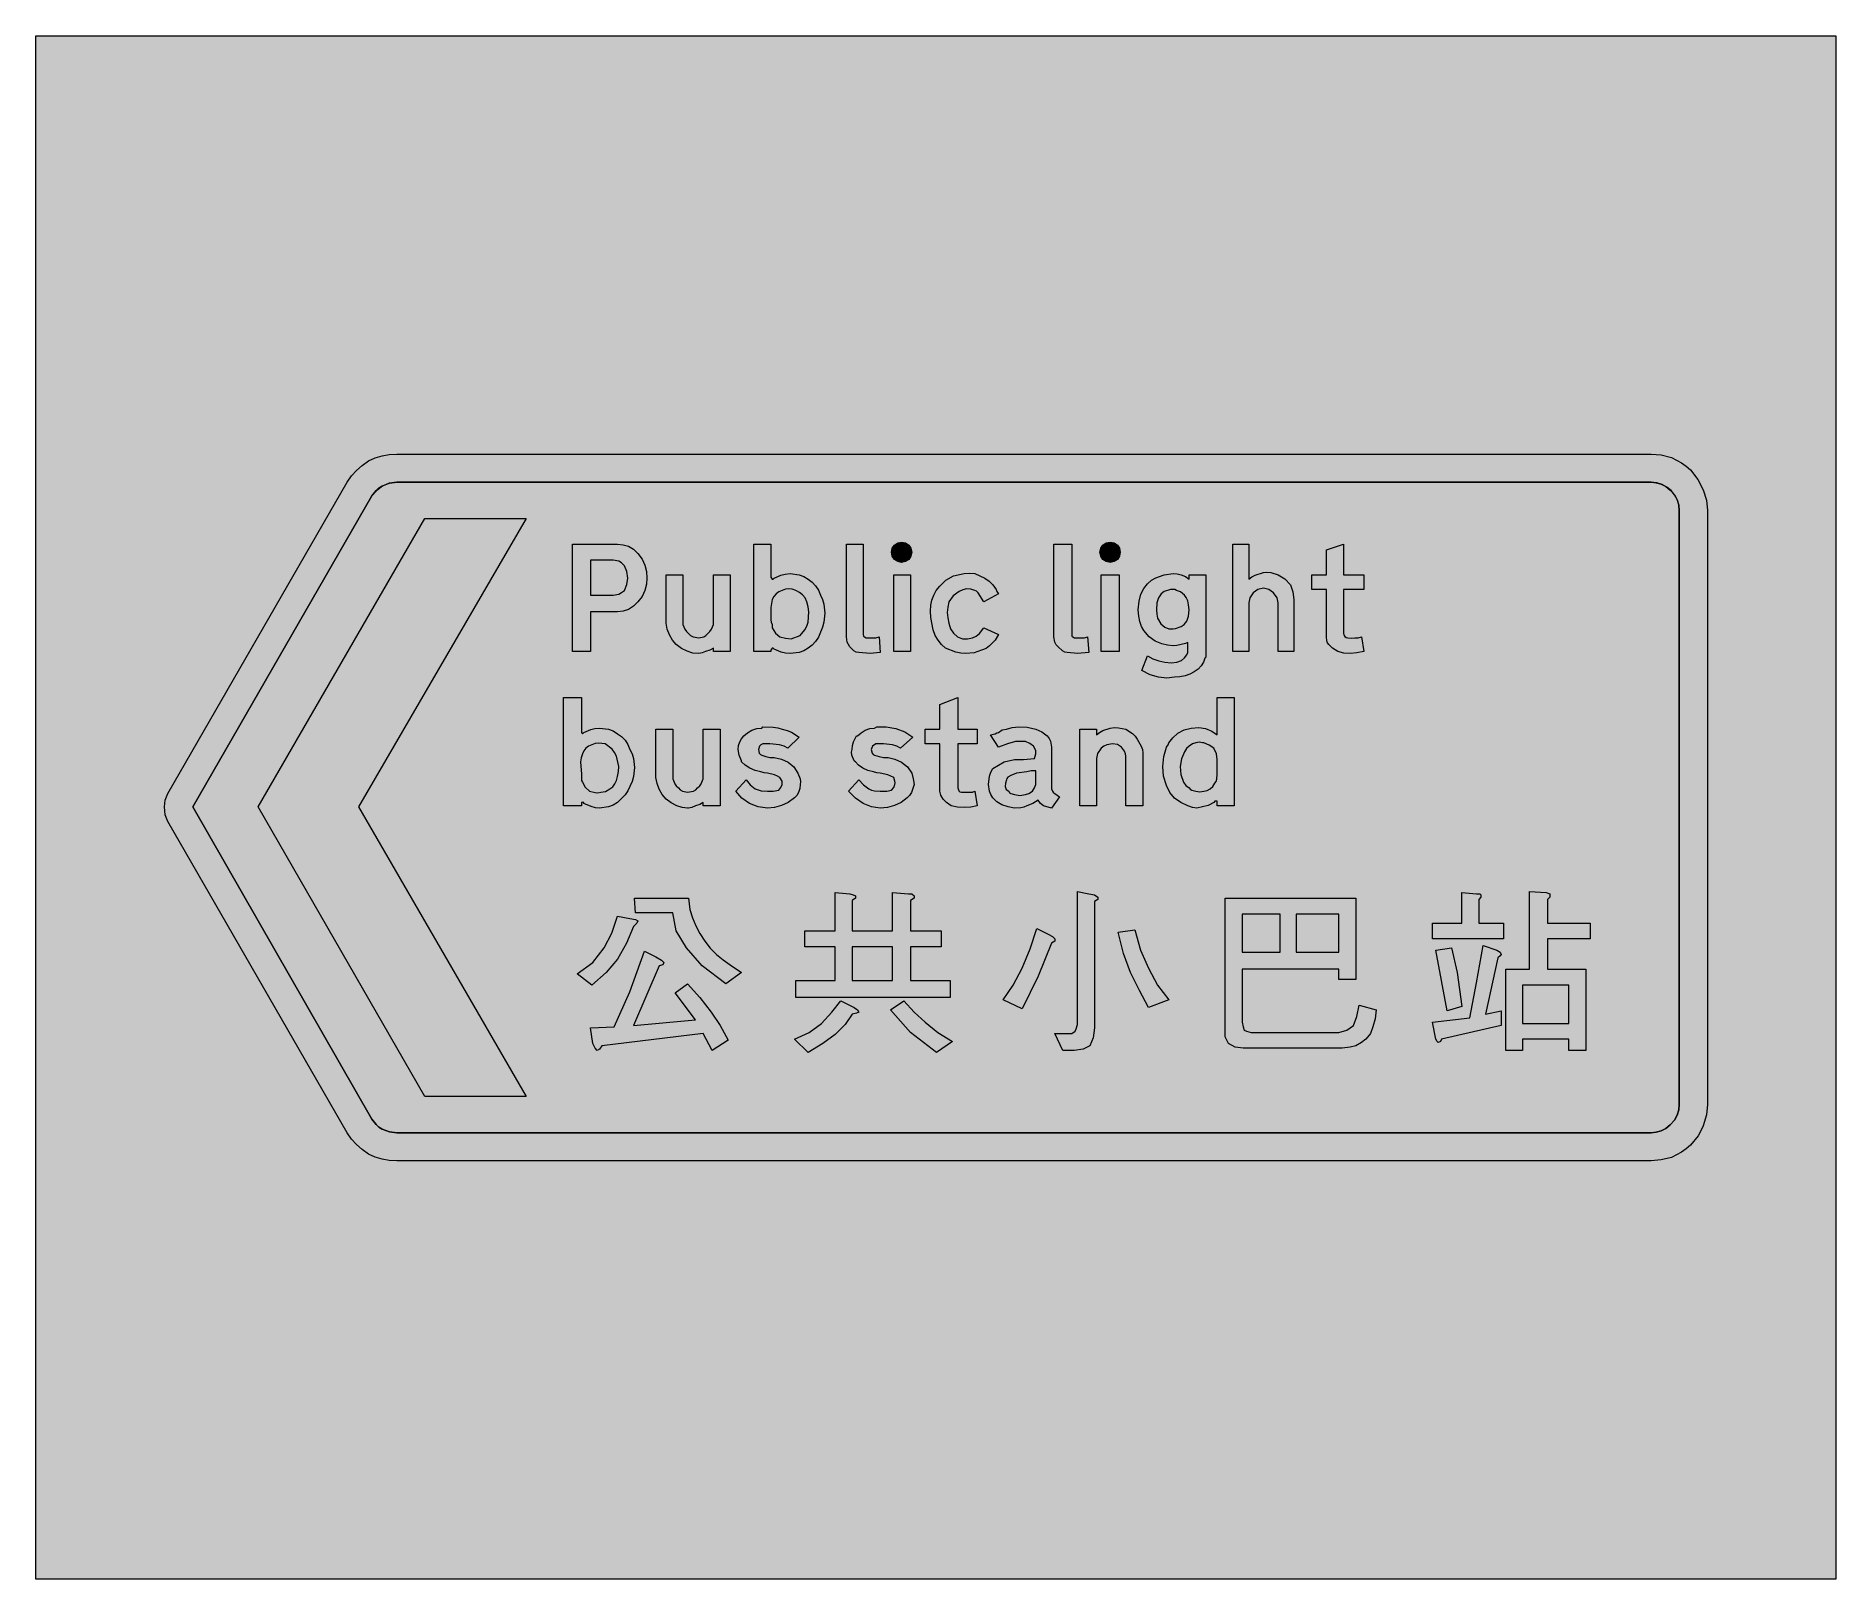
# Model space of a CAD drawing. Header units: metres. Extents: x 141 to 429, y 13 to 259.
import ezdxf

# ---------------------------------------------------------------- set-up
doc = ezdxf.new("R2010")
doc.units = ezdxf.units.M
for name, color, linetype, true_color in [('FILL_BLUE_0000FF', 7, 'Continuous', 0x0000ff), ('FILL_WHITE_FFFFFF', 7, 'Continuous', 0xffffff), ('FILL_YELLOW_FFFF00', 7, 'Continuous', 0xffff00)]:
    doc.layers.add(name, color=color, linetype=linetype, true_color=true_color)

msp = doc.modelspace()

# ---------------------------------------------------------------- hatches: boundary and pattern name
at = {"layer": 'FILL_BLUE_0000FF', "true_color": 0x0000ff}
h = msp.add_hatch(color=7, dxfattribs=at)
h.dxf.hatch_style = 1
h.paths.add_polyline_path([(399.87, 187.85), (400.66, 187.63), (401.41, 187.24), (402.12, 186.66), (402.8, 185.93), (403.24, 185.11), (403.49, 184.26), (403.56, 183.42), (403.56, 88.56), (403.49, 87.72), (403.24, 86.87), (402.8, 86.05), (402.12, 85.32), (401.41, 84.74), (400.66, 84.35), (399.87, 84.13), (399.06, 84.06), (198.72, 84.06), (197.55, 84.2), (196.38, 84.6), (195.87, 84.93), (195.43, 85.34), (194.76, 86.22), (166.14, 136.08), (194.76, 185.76), (195.43, 186.64), (195.87, 187.05), (196.38, 187.38), (197.55, 187.79), (198.72, 187.92), (399.06, 187.92), (399.87, 187.85)])
at = {"layer": 'FILL_WHITE_FFFFFF', "true_color": 0xffffff}
h = msp.add_hatch(color=7, dxfattribs=at)
h.dxf.hatch_style = 1
h.paths.add_polyline_path([(402.3, 191.88), (403.9, 191.03), (404.65, 190.51), (405.36, 189.9), (406.54, 188.36), (407.39, 186.73), (407.89, 185.07), (408.06, 183.42), (408.06, 88.56), (407.9, 86.92), (407.34, 85.14), (407.01, 84.33), (406.55, 83.54), (405.36, 82.08), (404.65, 81.47), (403.9, 80.96), (402.3, 80.1), (400.68, 79.7), (399.06, 79.56), (198.72, 79.56), (197.54, 79.63), (196.4, 79.83), (195.3, 80.17), (194.22, 80.64), (193.2, 81.35), (192.31, 82.15), (191.51, 83.04), (190.8, 84.06), (162.18, 133.74), (161.77, 134.84), (161.64, 136.08), (161.77, 137.16), (162.18, 138.24), (190.8, 187.92), (191.51, 188.94), (192.31, 189.83), (193.2, 190.63), (194.22, 191.34), (195.3, 191.81), (196.4, 192.15), (197.54, 192.35), (198.72, 192.42), (399.06, 192.42), (400.68, 192.29), (402.3, 191.88)])
h.paths.add_polyline_path([(197.54, 187.76), (196.47, 187.31), (195.53, 186.63), (194.76, 185.76), (166.14, 136.08), (194.76, 86.22), (195.43, 85.34), (195.87, 84.93), (196.38, 84.6), (197.55, 84.2), (198.72, 84.06), (399.06, 84.06), (399.87, 84.13), (400.66, 84.35), (401.41, 84.74), (402.12, 85.32), (402.8, 86.05), (403.24, 86.87), (403.49, 87.72), (403.56, 88.56), (403.56, 183.42), (403.47, 184.34), (403.21, 185.19), (402.8, 185.95), (402.25, 186.62), (401.59, 187.16), (400.83, 187.57), (399.98, 187.83), (399.06, 187.92), (198.72, 187.92), (197.54, 187.76)], flags=16)
h = msp.add_hatch(color=7, dxfattribs=at)
h.dxf.hatch_style = 1
h.paths.add_polyline_path([(203.22, 89.82), (176.58, 136.08), (203.22, 182.16), (219.42, 182.16), (192.6, 136.08), (219.42, 89.82), (203.22, 89.82)])
h = msp.add_hatch(color=7, dxfattribs=at)
h.dxf.hatch_style = 1
h.paths.add_polyline_path([(280.85, 176.13), (280.51, 175.61), (279.99, 175.27), (279.36, 175.14), (278.73, 175.27), (278.21, 175.61), (277.87, 176.13), (277.74, 176.76), (277.87, 177.39), (278.21, 177.91), (278.73, 178.25), (279.36, 178.38), (279.99, 178.25), (280.51, 177.91), (280.85, 177.39), (280.98, 176.76), (280.85, 176.13)])
h = msp.add_hatch(color=7, dxfattribs=at)
h.dxf.hatch_style = 1
h.paths.add_polyline_path([(314.15, 176.13), (313.81, 175.61), (313.29, 175.27), (312.66, 175.14), (312.03, 175.27), (311.51, 175.61), (311.17, 176.13), (311.04, 176.76), (311.17, 177.39), (311.51, 177.91), (312.03, 178.25), (312.66, 178.38), (313.29, 178.25), (313.81, 177.91), (314.15, 177.39), (314.28, 176.76), (314.15, 176.13)])
h = msp.add_hatch(color=7, dxfattribs=at)
h.dxf.hatch_style = 1
h.paths.add_polyline_path([(235.75, 177.71), (236.53, 177.26), (237.24, 176.58), (237.92, 175.63), (238.36, 174.67), (238.61, 173.67), (238.68, 172.62), (238.61, 171.65), (238.36, 170.66), (237.92, 169.71), (237.24, 168.84), (236.53, 168.13), (235.75, 167.62), (234.91, 167.32), (234, 167.22), (229.68, 167.22), (229.68, 160.92), (226.8, 160.92), (226.8, 178.02), (234, 178.02), (234.91, 177.95), (235.75, 177.71)])
h.paths.add_polyline_path([(233.28, 169.92), (234.18, 170.08), (234.65, 170.3), (235.08, 170.64), (235.48, 171.63), (235.62, 172.62), (235.48, 173.68), (235.08, 174.6), (234.65, 175.04), (234.18, 175.32), (233.28, 175.5), (229.68, 175.5), (229.68, 169.92), (233.28, 169.92)], flags=16)
h = msp.add_hatch(color=7, dxfattribs=at)
h.dxf.hatch_style = 1
h.paths.add_polyline_path([(261.54, 173.34), (262.98, 173.16), (263.72, 172.88), (264.42, 172.44), (265.06, 171.97), (265.61, 171.38), (266.07, 170.69), (266.4, 169.92), (266.74, 169.22), (266.96, 168.48), (267.12, 167.04), (266.96, 165.58), (266.74, 164.79), (266.4, 163.98), (266.07, 163.21), (265.61, 162.52), (265.06, 161.93), (264.42, 161.46), (263.72, 161.02), (262.98, 160.74), (261.54, 160.56), (260.79, 160.62), (260.14, 160.79), (259.02, 161.28), (258.84, 161.44), (258.66, 161.46), (258.48, 161.1), (258.48, 160.92), (255.78, 160.92), (255.78, 178.02), (258.48, 178.02), (258.48, 172.8), (258.66, 172.44), (258.84, 172.44), (258.95, 172.55), (259.02, 172.62), (260.08, 173.12), (260.77, 173.28), (261.54, 173.34)])
h.paths.add_polyline_path([(263.92, 164.39), (264.22, 164.96), (264.42, 165.6), (264.53, 167.22), (264.45, 168.03), (264.24, 168.84), (263.93, 169.45), (263.54, 169.94), (263.05, 170.33), (262.44, 170.64), (261.9, 170.84), (261.36, 170.91), (260.82, 170.84), (260.28, 170.64), (259.77, 170.44), (259.33, 170.12), (258.96, 169.7), (258.66, 169.2), (258.48, 167.94), (258.48, 165.96), (258.5, 165.6), (258.66, 165.24), (258.66, 164.7), (259.22, 163.85), (259.92, 163.26), (260.82, 163.01), (261.72, 162.9), (263.16, 163.44), (263.92, 164.39)], flags=16)
h = msp.add_hatch(color=7, dxfattribs=at)
h.dxf.hatch_style = 1
h.paths.add_polyline_path([(270.54, 178.02), (273.24, 178.02), (273.24, 163.62), (273.26, 163.37), (273.42, 163.26), (273.69, 163.1), (273.96, 163.08), (274.86, 163.08), (275.24, 163.1), (275.76, 163.26), (275.94, 160.74), (274.32, 160.56), (272.52, 160.74), (272.12, 160.8), (271.73, 160.99), (271.08, 161.64), (270.67, 162.38), (270.54, 163.26), (270.54, 178.02)])
h = msp.add_hatch(color=7, dxfattribs=at)
h.dxf.hatch_style = 1
h.paths.add_polyline_path([(303.66, 178.02), (306.54, 178.02), (306.54, 163.62), (306.56, 163.37), (306.72, 163.26), (306.99, 163.1), (307.26, 163.08), (308.16, 163.08), (308.54, 163.1), (309.06, 163.26), (309.24, 160.74), (307.44, 160.56), (305.82, 160.74), (305.42, 160.8), (305.03, 160.99), (304.38, 161.64), (304.04, 161.97), (303.82, 162.38), (303.66, 163.26), (303.66, 178.02)])
h = msp.add_hatch(color=7, dxfattribs=at)
h.dxf.hatch_style = 1
h.paths.add_polyline_path([(339.32, 169.47), (338.76, 170.28), (338.02, 170.78), (337.14, 171), (336.26, 170.78), (335.52, 170.28), (334.96, 169.47), (334.8, 168.66), (334.8, 160.92), (332.28, 160.92), (332.28, 178.02), (334.8, 178.02), (334.8, 172.44), (335.27, 172.81), (335.83, 173.12), (337.14, 173.52), (337.71, 173.59), (338.31, 173.54), (339.48, 173.16), (340.54, 172.49), (341.46, 171.54), (341.86, 170.44), (342, 169.2), (342, 160.92), (339.48, 160.92), (339.48, 168.66), (339.32, 169.47)])
h = msp.add_hatch(color=7, dxfattribs=at)
h.dxf.hatch_style = 1
h.paths.add_polyline_path([(349.98, 163.54), (350.14, 163.31), (350.38, 163.14), (350.64, 163.08), (351.18, 163.01), (351.72, 163.08), (352.26, 163.1), (352.8, 163.26), (353.16, 160.92), (352.08, 160.69), (351.02, 160.58), (350, 160.64), (349.02, 160.92), (348.16, 161.46), (347.58, 162), (347.37, 162.3), (347.26, 162.63), (347.22, 163.26), (347.22, 170.82), (344.88, 170.82), (344.88, 173.16), (347.22, 173.16), (347.22, 177.12), (349.92, 178.02), (349.92, 173.16), (353.16, 173.16), (353.16, 170.82), (349.92, 170.82), (349.92, 163.8), (349.98, 163.54)])
h = msp.add_hatch(color=7, dxfattribs=at)
h.dxf.hatch_style = 1
h.paths.add_polyline_path([(246.02, 160.66), (245.09, 160.94), (244.2, 161.4), (243.36, 162), (242.75, 162.74), (242.28, 163.57), (241.94, 164.48), (241.74, 165.42), (241.74, 173.16), (244.44, 173.16), (244.44, 165.24), (244.75, 164.45), (245, 164.1), (245.34, 163.8), (245.67, 163.46), (246.08, 163.24), (246.96, 163.08), (247.75, 163.24), (248.1, 163.46), (248.4, 163.8), (248.74, 164.1), (248.98, 164.45), (249.3, 165.24), (249.3, 173.16), (252, 173.16), (252, 160.92), (249.3, 160.92), (249.3, 161.46), (248.74, 161.12), (248.04, 160.92), (247.5, 160.67), (246.96, 160.56), (246.02, 160.66)])
h = msp.add_hatch(color=7, dxfattribs=at)
h.dxf.hatch_style = 1
h.paths.add_polyline_path([(280.8, 173.16), (280.8, 160.92), (278.1, 160.92), (278.1, 173.16), (280.8, 173.16)])
h = msp.add_hatch(color=7, dxfattribs=at)
h.dxf.hatch_style = 1
h.paths.add_polyline_path([(289.89, 162.92), (290.7, 163.08), (291.24, 163.37), (291.78, 163.8), (292.5, 164.7), (294.84, 163.62), (294.3, 162.72), (293.4, 161.82), (292.84, 161.39), (292.14, 161.1), (290.95, 160.7), (289.62, 160.56), (288.81, 160.62), (288, 160.81), (286.38, 161.46), (285.74, 162.04), (285.19, 162.7), (284.73, 163.46), (284.4, 164.34), (284.02, 166.32), (283.97, 167.33), (284.04, 168.3), (284.21, 169.11), (284.49, 169.9), (284.9, 170.65), (285.48, 171.36), (286.42, 172.31), (287.64, 172.98), (289.35, 173.36), (290.22, 173.41), (291.06, 173.34), (292.63, 172.64), (293.34, 172.15), (293.94, 171.54), (294.48, 170.82), (294.59, 170.46), (294.84, 170.1), (292.5, 168.84), (291.6, 170.28), (291.33, 170.53), (291.06, 170.64), (290.39, 170.84), (289.73, 170.89), (289.11, 170.77), (288.54, 170.46), (287.59, 169.79), (286.92, 168.84), (286.72, 168), (286.65, 167.13), (286.72, 166.26), (286.92, 165.42), (287.18, 164.55), (287.66, 163.82), (288.31, 163.27), (289.08, 162.9), (289.89, 162.92)])
h = msp.add_hatch(color=7, dxfattribs=at)
h.dxf.hatch_style = 1
h.paths.add_polyline_path([(314.1, 173.16), (314.1, 160.92), (311.22, 160.92), (311.22, 173.16), (314.1, 173.16)])
h = msp.add_hatch(color=7, dxfattribs=at)
h.dxf.hatch_style = 1
h.paths.add_polyline_path([(327.96, 173.16), (327.96, 160.02), (327.78, 159.84), (327.56, 159.19), (327.2, 158.6), (326.7, 158.08), (326.09, 157.64), (325.39, 157.27), (324.62, 157.01), (323.79, 156.84), (322.92, 156.78), (321.73, 156.65), (320.4, 156.78), (319.05, 157.19), (317.7, 157.86), (318.6, 160.2), (319.47, 159.73), (320.42, 159.39), (321.41, 159.19), (322.38, 159.12), (323.33, 159.22), (324.04, 159.48), (324.56, 159.88), (324.9, 160.38), (325.08, 160.74), (325.08, 161.1), (325.08, 162.36), (324.72, 162.18), (323.32, 161.87), (322.74, 161.82), (321.84, 161.91), (320.92, 162.12), (319.86, 162.54), (318.91, 163.23), (318.04, 164.25), (317.68, 164.91), (317.4, 165.68), (317.22, 166.57), (317.16, 167.58), (317.27, 168.94), (317.58, 170.07), (318.04, 170.99), (318.62, 171.72), (319.28, 172.28), (319.97, 172.69), (321.3, 173.16), (322.74, 173.34), (323.37, 173.32), (324, 173.16), (324.7, 172.87), (325.26, 172.44), (325.26, 173.16), (327.96, 173.16)])
h.paths.add_polyline_path([(321.3, 170.46), (320.8, 170.09), (320.4, 169.49), (320.14, 168.66), (320.04, 167.58), (320.1, 166.84), (320.25, 166.22), (320.76, 165.31), (321.41, 164.77), (322.02, 164.52), (322.74, 164.52), (323.1, 164.57), (324, 164.88), (324.5, 165.23), (324.9, 165.76), (325.16, 166.53), (325.26, 167.58), (325.2, 168.38), (325.05, 169.02), (324.82, 169.53), (324.54, 169.92), (323.89, 170.42), (323.28, 170.64), (323.01, 170.8), (322.74, 170.82), (322.29, 170.78), (321.3, 170.46)], flags=16)
h = msp.add_hatch(color=7, dxfattribs=at)
h.dxf.hatch_style = 1
h.paths.add_polyline_path([(230.37, 148.62), (231.12, 148.68), (232.56, 148.5), (233.3, 148.22), (234, 147.78), (234.64, 147.31), (235.19, 146.72), (235.65, 146.03), (235.98, 145.26), (236.32, 144.56), (236.54, 143.82), (236.7, 142.38), (236.54, 140.92), (236.32, 140.13), (235.98, 139.32), (235.65, 138.65), (235.19, 137.99), (234, 136.8), (233.3, 136.36), (232.56, 136.08), (231.12, 135.9), (230.45, 135.96), (229.79, 136.13), (228.6, 136.62), (228.6, 136.8), (228.24, 136.8), (228.24, 136.44), (228.24, 136.26), (225.36, 136.26), (225.36, 153.54), (228.24, 153.54), (228.24, 148.14), (228.24, 147.96), (228.42, 147.78), (228.6, 147.96), (229.72, 148.46), (230.37, 148.62)])
h.paths.add_polyline_path([(232.74, 138.96), (233.22, 139.29), (233.57, 139.75), (233.83, 140.3), (234, 140.94), (234.17, 141.75), (234.18, 142.56), (233.82, 144.18), (233.51, 144.79), (233.12, 145.31), (232.02, 146.16), (230.94, 146.27), (230.4, 146.19), (229.86, 145.98), (229.36, 145.78), (228.94, 145.46), (228.62, 145.04), (228.42, 144.54), (228.17, 143.91), (228.06, 143.28), (228.24, 141.3), (228.24, 140.58), (228.26, 140.31), (228.42, 140.04), (228.82, 139.25), (229.5, 138.6), (230.4, 138.38), (230.87, 138.35), (231.3, 138.42), (232.09, 138.56), (232.74, 138.96)], flags=16)
h = msp.add_hatch(color=7, dxfattribs=at)
h.dxf.hatch_style = 1
h.paths.add_polyline_path([(288.49, 138.65), (288.66, 138.48), (288.9, 138.42), (290.16, 138.42), (290.68, 138.44), (291.06, 138.6), (291.42, 136.26), (290.42, 136.06), (289.35, 135.99), (288.28, 136.06), (287.28, 136.26), (286.51, 136.8), (286.02, 137.34), (285.61, 137.97), (285.48, 138.6), (285.48, 146.16), (283.14, 146.16), (283.14, 148.5), (285.48, 148.5), (285.48, 152.46), (288.36, 153.54), (288.36, 148.5), (291.42, 148.5), (291.42, 146.16), (288.36, 146.16), (288.36, 139.14), (288.49, 138.65)])
h = msp.add_hatch(color=7, dxfattribs=at)
h.dxf.hatch_style = 1
h.paths.add_polyline_path([(326.52, 135.9), (325.8, 136.01), (325.08, 136.26), (323.94, 136.77), (322.96, 137.48), (322.19, 138.39), (321.66, 139.5), (321.18, 141.01), (321.05, 142.56), (321.23, 144.11), (321.66, 145.62), (321.91, 145.98), (322.02, 146.34), (322.66, 147.14), (323.48, 147.85), (324.48, 148.39), (325.62, 148.68), (326.8, 148.79), (327.89, 148.61), (328.89, 148.2), (329.76, 147.6), (329.76, 147.71), (329.76, 147.78), (329.76, 153.54), (332.46, 153.54), (332.46, 136.26), (329.76, 136.26), (329.76, 136.8), (329.76, 136.91), (329.76, 136.98), (329.4, 136.98), (329.22, 136.8), (328.32, 136.31), (327.42, 136.08), (326.52, 135.9)])
h.paths.add_polyline_path([(328.63, 138.96), (329.07, 139.36), (329.4, 139.86), (329.61, 140.16), (329.71, 140.51), (329.76, 141.3), (329.76, 143.64), (329.62, 144.54), (329.22, 145.44), (328.48, 145.96), (327.6, 146.34), (327.42, 146.34), (326.88, 146.41), (326.34, 146.34), (325.8, 146.14), (325.26, 145.8), (324.83, 145.42), (324.54, 144.9), (324.03, 143.76), (323.84, 142.54), (323.96, 141.28), (324.36, 140.04), (324.74, 139.52), (325.26, 139.14), (325.45, 138.9), (325.73, 138.74), (326.34, 138.6), (326.97, 138.47), (327.6, 138.6), (328.13, 138.7), (328.63, 138.96)], flags=16)
h = msp.add_hatch(color=7, dxfattribs=at)
h.dxf.hatch_style = 1
h.paths.add_polyline_path([(244.32, 136), (243.45, 136.28), (242.58, 136.74), (241.74, 137.34), (241.13, 138.08), (240.66, 138.92), (240.32, 139.82), (240.12, 140.76), (240.12, 148.5), (242.82, 148.5), (242.82, 140.58), (243.13, 139.79), (243.38, 139.44), (243.72, 139.14), (244.02, 138.8), (244.37, 138.58), (245.16, 138.42), (246.1, 138.58), (246.48, 138.8), (246.78, 139.14), (247.12, 139.44), (247.36, 139.79), (247.68, 140.58), (247.68, 148.5), (250.38, 148.5), (250.38, 136.26), (247.68, 136.26), (247.68, 136.8), (247.12, 136.46), (246.42, 136.26), (245.88, 136.01), (245.34, 135.9), (245.16, 135.9), (244.32, 136)])
h = msp.add_hatch(color=7, dxfattribs=at)
h.dxf.hatch_style = 1
h.paths.add_polyline_path([(257.67, 144.11), (258.3, 144), (258.66, 144), (259.02, 144), (260.19, 143.73), (261.25, 143.21), (262.13, 142.46), (262.8, 141.48), (263.18, 140.58), (263.23, 140.11), (263.16, 139.68), (263.1, 139.01), (262.91, 138.4), (262.63, 137.88), (262.26, 137.52), (261.26, 136.81), (260.17, 136.31), (259.05, 136), (257.94, 135.9), (256.47, 136.09), (255.08, 136.64), (253.86, 137.49), (252.9, 138.6), (254.52, 140.4), (255.17, 139.61), (255.96, 138.96), (256.95, 138.65), (257.94, 138.6), (258.84, 138.6), (259.74, 138.78), (260.08, 139.16), (260.28, 139.68), (260.28, 140.22), (259.92, 140.76), (259.56, 141), (259.06, 141.19), (257.94, 141.48), (257.4, 141.5), (256.86, 141.66), (255.95, 141.89), (255.13, 142.27), (254.4, 142.75), (253.8, 143.28), (253.8, 143.46), (253.39, 144.36), (253.26, 145.26), (253.32, 145.9), (253.51, 146.48), (253.79, 146.98), (254.16, 147.42), (254.76, 147.92), (255.46, 148.32), (256.24, 148.58), (257.04, 148.68), (257.22, 148.86), (258.82, 148.82), (259.57, 148.71), (260.28, 148.5), (261.06, 148.3), (261.76, 148.01), (262.98, 147.24), (261.18, 145.44), (260.58, 145.78), (259.87, 146), (258.3, 146.16), (257.22, 146.16), (256.88, 145.99), (256.66, 145.78), (256.5, 145.26), (256.63, 144.68), (256.8, 144.45), (257.04, 144.36), (257.67, 144.11)])
h = msp.add_hatch(color=7, dxfattribs=at)
h.dxf.hatch_style = 1
h.paths.add_polyline_path([(275.76, 144.11), (276.48, 144), (276.84, 144), (277.2, 144), (278.3, 143.73), (279.36, 143.21), (280.29, 142.46), (280.98, 141.48), (281.23, 140.58), (281.34, 139.68), (280.93, 138.4), (280.63, 137.88), (280.26, 137.52), (279.28, 136.81), (278.23, 136.31), (277.12, 136), (275.94, 135.9), (274.57, 136.09), (273.22, 136.64), (271.97, 137.49), (270.9, 138.6), (272.52, 140.4), (273.26, 139.61), (274.14, 138.96), (274.57, 138.75), (275.04, 138.65), (275.94, 138.6), (277.02, 138.6), (277.74, 138.78), (278.14, 139.16), (278.28, 139.68), (278.35, 139.95), (278.28, 140.22), (278.1, 140.76), (277.15, 141.19), (275.94, 141.48), (275.4, 141.5), (274.86, 141.66), (273.95, 141.89), (273.15, 142.27), (272.48, 142.75), (271.98, 143.28), (271.82, 143.37), (271.8, 143.46), (271.42, 144.36), (271.37, 144.83), (271.44, 145.26), (271.5, 145.9), (271.66, 146.48), (272.16, 147.42), (272.34, 147.42), (272.91, 147.92), (273.55, 148.32), (274.26, 148.58), (275.04, 148.68), (275.4, 148.86), (276.91, 148.86), (278.41, 148.59), (279.85, 148.05), (281.16, 147.24), (279.18, 145.44), (278.58, 145.78), (277.9, 146), (276.48, 146.16), (275.22, 146.16), (274.72, 145.78), (274.5, 145.26), (274.63, 144.68), (274.8, 144.45), (275.04, 144.36), (275.76, 144.11)])
h = msp.add_hatch(color=7, dxfattribs=at)
h.dxf.hatch_style = 1
h.paths.add_polyline_path([(301.52, 136.64), (301.14, 137.16), (300.31, 136.64), (299.34, 136.26), (298.9, 136.05), (298.42, 135.95), (297.36, 135.9), (296.37, 136.1), (295.38, 136.44), (294.59, 136.91), (293.94, 137.52), (293.6, 138.06), (293.38, 138.6), (293.22, 139.68), (293.38, 141.01), (293.6, 141.63), (293.94, 142.2), (295.74, 143.28), (297.36, 143.64), (298.8, 143.64), (300.6, 143.82), (300.78, 144.54), (300.78, 145.08), (300.42, 145.8), (299.86, 146.23), (299.16, 146.52), (297.54, 146.52), (296.28, 146.16), (294.84, 145.62), (293.58, 147.6), (294.3, 147.78), (294.57, 147.94), (294.84, 147.96), (295.4, 148.37), (296.1, 148.5), (297.02, 148.75), (298.08, 148.86), (299.43, 148.82), (300.78, 148.5), (301.75, 148.1), (302.58, 147.42), (302.92, 147.01), (303.14, 146.59), (303.3, 145.62), (303.3, 144.36), (303.3, 143.1), (303.3, 138.96), (303.48, 138.6), (303.59, 138.35), (303.84, 138.24), (304.56, 137.7), (303.3, 135.9), (302.04, 136.26), (301.52, 136.64)])
h.paths.add_polyline_path([(299.16, 138.06), (299.7, 138.2), (300.24, 138.6), (300.6, 139.14), (300.78, 139.68), (300.78, 141.84), (300.06, 141.82), (299.34, 141.66), (297.72, 141.48), (296.82, 141.12), (296.32, 140.83), (296.16, 140.64), (296.1, 140.4), (295.94, 139.86), (295.92, 139.32), (296.05, 138.89), (296.46, 138.6), (296.57, 138.35), (296.82, 138.24), (297.36, 138.06), (298.26, 137.93), (299.16, 138.06)], flags=16)
h = msp.add_hatch(color=7, dxfattribs=at)
h.dxf.hatch_style = 1
h.paths.add_polyline_path([(312.12, 146), (311.65, 145.78), (311.22, 145.44), (310.66, 144.63), (310.5, 143.82), (310.5, 136.26), (307.8, 136.26), (307.8, 148.5), (310.5, 148.5), (310.5, 147.6), (310.96, 147.97), (311.51, 148.28), (312.66, 148.68), (313.33, 148.75), (313.99, 148.73), (315.18, 148.5), (316.21, 147.83), (316.65, 147.39), (316.98, 146.88), (317.63, 145.8), (317.82, 145.26), (317.88, 144.72), (317.88, 136.26), (315.18, 136.26), (315.18, 144.18), (315.12, 144.58), (314.95, 144.97), (314.46, 145.62), (313.81, 146.03), (313.02, 146.16), (312.12, 146)])
h = msp.add_hatch(color=7, dxfattribs=at)
h.dxf.hatch_style = 1
h.paths.add_polyline_path([(245.34, 121.5), (245.52, 119.7), (245.94, 118.39), (246.48, 117.1), (247.14, 115.85), (247.91, 114.66), (248.79, 113.55), (249.77, 112.53), (250.84, 111.64), (252, 110.88), (253.8, 109.62), (251.28, 107.82), (247.5, 110.7), (244.98, 113.58), (243.36, 116.28), (242.82, 119.16), (236.88, 119.16), (236.7, 121.5), (245.34, 121.5)])
h = msp.add_hatch(color=7, dxfattribs=at)
h.dxf.hatch_style = 1
h.paths.add_polyline_path([(268.74, 116.28), (268.74, 122.4), (271.08, 122.22), (271.62, 122.04), (271.98, 121.86), (271.98, 121.5), (271.44, 121.14), (271.44, 116.28), (277.92, 116.28), (277.92, 122.4), (280.44, 122.22), (280.98, 122.22), (281.34, 121.86), (281.34, 121.5), (280.8, 121.14), (280.8, 116.28), (285.66, 116.28), (285.66, 113.76), (280.8, 113.76), (280.8, 108.36), (287.1, 108.36), (287.1, 105.66), (262.44, 105.66), (262.44, 108.36), (268.74, 108.36), (268.74, 113.76), (263.88, 113.76), (263.88, 116.28), (268.74, 116.28)])
h.paths.add_polyline_path([(277.92, 113.76), (271.44, 113.76), (271.44, 108.36), (277.92, 108.36), (277.92, 113.76)], flags=16)
h = msp.add_hatch(color=7, dxfattribs=at)
h.dxf.hatch_style = 1
h.paths.add_polyline_path([(310.14, 122.04), (310.68, 121.68), (310.68, 121.32), (310.14, 120.96), (310.14, 100.8), (309.96, 99.18), (309.42, 97.92), (308.34, 97.38), (306.9, 97.2), (305.1, 97.2), (303.84, 99.9), (306.54, 99.9), (307.08, 100.26), (307.26, 100.62), (307.44, 101.34), (307.44, 122.58), (309.24, 122.22), (310.14, 122.04)])
h = msp.add_hatch(color=7, dxfattribs=at)
h.dxf.hatch_style = 1
h.paths.add_polyline_path([(349.2, 108.54), (349.2, 110.16), (333.72, 110.16), (333.72, 101.7), (333.9, 100.98), (334.08, 100.44), (334.44, 100.26), (335.16, 100.08), (349.2, 100.08), (350.46, 100.44), (351.54, 101.16), (352.08, 102.6), (352.44, 104.4), (355.14, 103.68), (354.96, 102.24), (354.6, 100.98), (354.24, 99.9), (353.52, 99), (352.8, 98.46), (351.9, 97.92), (351, 97.74), (349.74, 97.56), (333.9, 97.56), (332.64, 97.74), (331.56, 98.28), (331.02, 99.36), (331.02, 121.5), (351.9, 121.5), (351.9, 108.54), (349.2, 108.54)])
h.paths.add_polyline_path([(333.72, 118.98), (333.72, 112.86), (339.84, 112.86), (339.84, 118.98), (333.72, 118.98)], flags=16)
h.paths.add_polyline_path([(349.2, 118.98), (342.36, 118.98), (342.36, 112.86), (349.2, 112.86), (349.2, 118.98)], flags=16)
h = msp.add_hatch(color=7, dxfattribs=at)
h.dxf.hatch_style = 1
h.paths.add_polyline_path([(368.82, 117.54), (368.82, 122.4), (371.16, 122.22), (371.7, 122.22), (371.88, 122.04), (371.88, 121.68), (371.52, 121.32), (371.52, 117.54), (375.48, 117.54), (375.48, 115.02), (364.14, 115.02), (364.14, 117.54), (368.82, 117.54)])
h = msp.add_hatch(color=7, dxfattribs=at)
h.dxf.hatch_style = 1
h.paths.add_polyline_path([(379.62, 122.58), (382.32, 122.4), (382.86, 122.22), (382.86, 121.68), (382.5, 121.32), (382.5, 117.54), (389.34, 117.54), (389.34, 115.02), (382.5, 115.02), (382.5, 110.16), (388.62, 110.16), (388.62, 97.2), (385.92, 97.2), (385.92, 99), (378.54, 99), (378.54, 97.2), (375.84, 97.2), (375.84, 110.16), (379.62, 110.16), (379.62, 122.58)])
h.paths.add_polyline_path([(385.92, 107.64), (378.54, 107.64), (378.54, 101.52), (385.92, 101.52), (385.92, 107.64)], flags=16)
h = msp.add_hatch(color=7, dxfattribs=at)
h.dxf.hatch_style = 1
h.paths.add_polyline_path([(236.88, 118.08), (237.24, 117.9), (237.06, 117.54), (236.52, 117), (235.44, 114.3), (234, 111.78), (232.2, 109.62), (229.86, 107.64), (227.52, 109.44), (230.04, 111.24), (231.84, 113.58), (233.1, 115.92), (234, 118.62), (235.98, 118.26), (236.88, 118.08)])
h = msp.add_hatch(color=7, dxfattribs=at)
h.dxf.hatch_style = 1
h.paths.add_polyline_path([(297.18, 107.64), (298.62, 110.34), (299.88, 113.4), (300.96, 116.64), (302.76, 115.74), (303.48, 115.38), (303.84, 115.02), (303.84, 114.66), (303.3, 114.3), (301.14, 109.08), (298.62, 103.86), (295.56, 105.3), (297.18, 107.64)])
h = msp.add_hatch(color=7, dxfattribs=at)
h.dxf.hatch_style = 1
h.paths.add_polyline_path([(317.34, 106.74), (315.9, 109.62), (314.82, 112.68), (313.92, 116.1), (316.62, 116.46), (317.52, 113.22), (318.78, 110.34), (320.22, 107.64), (322.02, 105.3), (318.78, 104.04), (317.34, 106.74)])
h = msp.add_hatch(color=7, dxfattribs=at)
h.dxf.hatch_style = 1
h.paths.add_polyline_path([(241.02, 111.6), (241.38, 111.24), (241.2, 110.88), (240.66, 110.7), (236.52, 101.16), (246.42, 102.06), (243.18, 106.38), (245.16, 107.82), (247.14, 105.66), (248.94, 103.32), (250.38, 101.16), (251.64, 98.82), (249.12, 97.2), (247.68, 99.9), (231.48, 97.92), (231.12, 97.38), (230.76, 97.2), (230.4, 97.56), (230.04, 98.28), (229.68, 100.8), (233.46, 100.98), (235.98, 106.56), (238.32, 113.04), (240.12, 112.14), (241.02, 111.6)])
h = msp.add_hatch(color=7, dxfattribs=at)
h.dxf.hatch_style = 1
h.paths.add_polyline_path([(370.08, 102.42), (371.16, 108), (372.24, 113.94), (374.4, 113.22), (374.94, 112.86), (375.12, 112.5), (374.94, 112.32), (374.58, 111.96), (372.6, 102.96), (375.12, 103.5), (375.12, 101.16), (365.58, 99), (365.4, 98.64), (365.04, 98.46), (364.86, 98.64), (364.68, 99), (364.14, 101.7), (370.08, 102.42)])
h = msp.add_hatch(color=7, dxfattribs=at)
h.dxf.hatch_style = 1
h.paths.add_polyline_path([(364.68, 113.22), (367.2, 113.58), (368.1, 109.62), (368.82, 104.22), (366.48, 103.5), (364.68, 113.22)])
h = msp.add_hatch(color=7, dxfattribs=at)
h.dxf.hatch_style = 1
h.paths.add_polyline_path([(264.6, 100.08), (266.58, 101.52), (268.2, 103.32), (269.64, 105.12), (271.8, 104.04), (272.34, 103.68), (272.52, 103.32), (272.16, 103.14), (271.44, 102.96), (270.36, 101.34), (268.74, 99.72), (266.76, 98.28), (264.42, 96.84), (262.26, 99), (264.6, 100.08)])
h = msp.add_hatch(color=7, dxfattribs=at)
h.dxf.hatch_style = 1
h.paths.add_polyline_path([(281.34, 103.32), (283.14, 101.7), (285.12, 100.08), (287.46, 98.64), (284.94, 96.84), (280.8, 100.08), (277.56, 103.68), (279.72, 105.12), (281.34, 103.32)])
at = {"layer": 'FILL_YELLOW_FFFF00', "true_color": 0xffff00}
h = msp.add_hatch(color=7, dxfattribs=at)
h.dxf.hatch_style = 1
h.paths.add_polyline_path([(428.58, 259.2), (428.58, 12.78), (141.12, 12.78), (141.12, 259.2), (428.58, 259.2)])

# ---------------------------------------------------------------- linework, layer by layer
at = {"layer": 'FILL_BLUE_0000FF', "lineweight": 0, "true_color": 0x0000ff}
msp.add_lwpolyline([(399.87, 187.85), (400.66, 187.63), (401.41, 187.24), (402.12, 186.66), (402.8, 185.93), (403.24, 185.11), (403.49, 184.26), (403.56, 183.42), (403.56, 88.56), (403.49, 87.72), (403.24, 86.87), (402.8, 86.05), (402.12, 85.32), (401.41, 84.74), (400.66, 84.35), (399.87, 84.13), (399.06, 84.06), (198.72, 84.06), (197.55, 84.2), (196.38, 84.6), (195.87, 84.93), (195.43, 85.34), (194.76, 86.22), (166.14, 136.08), (194.76, 185.76), (195.43, 186.64), (195.87, 187.05), (196.38, 187.38), (197.55, 187.79), (198.72, 187.92), (399.06, 187.92)], close=True, dxfattribs=at)
at = {"layer": 'FILL_WHITE_FFFFFF', "lineweight": 0, "true_color": 0xffffff}
for points in [[(402.3, 191.88), (403.9, 191.03), (404.65, 190.51), (405.36, 189.9), (406.54, 188.36), (407.39, 186.73), (407.89, 185.07), (408.06, 183.42), (408.06, 88.56), (407.9, 86.92), (407.34, 85.14), (407.01, 84.33), (406.55, 83.54), (405.36, 82.08), (404.65, 81.47), (403.9, 80.96), (402.3, 80.1), (400.68, 79.7), (399.06, 79.56), (198.72, 79.56), (197.54, 79.63), (196.4, 79.83), (195.3, 80.17), (194.22, 80.64), (193.2, 81.35), (192.31, 82.15), (191.51, 83.04), (190.8, 84.06), (162.18, 133.74), (161.77, 134.84), (161.64, 136.08), (161.77, 137.16), (162.18, 138.24), (190.8, 187.92), (191.51, 188.94), (192.31, 189.83), (193.2, 190.63), (194.22, 191.34), (195.3, 191.81), (196.4, 192.15), (197.54, 192.35), (198.72, 192.42), (399.06, 192.42), (400.68, 192.29)], [(197.54, 187.76), (196.47, 187.31), (195.53, 186.63), (194.76, 185.76), (166.14, 136.08), (194.76, 86.22), (195.43, 85.34), (195.87, 84.93), (196.38, 84.6), (197.55, 84.2), (198.72, 84.06), (399.06, 84.06), (399.87, 84.13), (400.66, 84.35), (401.41, 84.74), (402.12, 85.32), (402.8, 86.05), (403.24, 86.87), (403.49, 87.72), (403.56, 88.56), (403.56, 183.42), (403.47, 184.34), (403.21, 185.19), (402.8, 185.95), (402.25, 186.62), (401.59, 187.16), (400.83, 187.57), (399.98, 187.83), (399.06, 187.92), (198.72, 187.92)], [(203.22, 89.82), (176.58, 136.08), (203.22, 182.16), (219.42, 182.16), (192.6, 136.08), (219.42, 89.82)], [(280.85, 176.13), (280.51, 175.61), (279.99, 175.27), (279.36, 175.14), (278.73, 175.27), (278.21, 175.61), (277.87, 176.13), (277.74, 176.76), (277.87, 177.39), (278.21, 177.91), (278.73, 178.25), (279.36, 178.38), (279.99, 178.25), (280.51, 177.91), (280.85, 177.39), (280.98, 176.76)], [(314.15, 176.13), (313.81, 175.61), (313.29, 175.27), (312.66, 175.14), (312.03, 175.27), (311.51, 175.61), (311.17, 176.13), (311.04, 176.76), (311.17, 177.39), (311.51, 177.91), (312.03, 178.25), (312.66, 178.38), (313.29, 178.25), (313.81, 177.91), (314.15, 177.39), (314.28, 176.76)], [(235.75, 177.71), (236.53, 177.26), (237.24, 176.58), (237.92, 175.63), (238.36, 174.67), (238.61, 173.67), (238.68, 172.62), (238.61, 171.65), (238.36, 170.66), (237.92, 169.71), (237.24, 168.84), (236.53, 168.13), (235.75, 167.62), (234.91, 167.32), (234, 167.22), (229.68, 167.22), (229.68, 160.92), (226.8, 160.92), (226.8, 178.02), (234, 178.02), (234.91, 177.95)], [(233.28, 169.92), (234.18, 170.08), (234.65, 170.3), (235.08, 170.64), (235.48, 171.63), (235.62, 172.62), (235.48, 173.68), (235.08, 174.6), (234.65, 175.04), (234.18, 175.32), (233.28, 175.5), (229.68, 175.5), (229.68, 169.92)], [(261.54, 173.34), (262.98, 173.16), (263.72, 172.88), (264.42, 172.44), (265.06, 171.97), (265.61, 171.38), (266.07, 170.69), (266.4, 169.92), (266.74, 169.22), (266.96, 168.48), (267.12, 167.04), (266.96, 165.58), (266.74, 164.79), (266.4, 163.98), (266.07, 163.21), (265.61, 162.52), (265.06, 161.93), (264.42, 161.46), (263.72, 161.02), (262.98, 160.74), (261.54, 160.56), (260.79, 160.62), (260.14, 160.79), (259.02, 161.28), (258.84, 161.44), (258.66, 161.46), (258.48, 161.1), (258.48, 160.92), (255.78, 160.92), (255.78, 178.02), (258.48, 178.02), (258.48, 172.8), (258.66, 172.44), (258.84, 172.44), (258.95, 172.55), (259.02, 172.62), (260.08, 173.12), (260.77, 173.28)], [(270.54, 178.02), (273.24, 178.02), (273.24, 163.62), (273.26, 163.37), (273.42, 163.26), (273.69, 163.1), (273.96, 163.08), (274.86, 163.08), (275.24, 163.1), (275.76, 163.26), (275.94, 160.74), (274.32, 160.56), (272.52, 160.74), (272.12, 160.8), (271.73, 160.99), (271.08, 161.64), (270.67, 162.38), (270.54, 163.26)], [(303.66, 178.02), (306.54, 178.02), (306.54, 163.62), (306.56, 163.37), (306.72, 163.26), (306.99, 163.1), (307.26, 163.08), (308.16, 163.08), (308.54, 163.1), (309.06, 163.26), (309.24, 160.74), (307.44, 160.56), (305.82, 160.74), (305.42, 160.8), (305.03, 160.99), (304.38, 161.64), (304.04, 161.97), (303.82, 162.38), (303.66, 163.26)], [(339.32, 169.47), (338.76, 170.28), (338.02, 170.78), (337.14, 171), (336.26, 170.78), (335.52, 170.28), (334.96, 169.47), (334.8, 168.66), (334.8, 160.92), (332.28, 160.92), (332.28, 178.02), (334.8, 178.02), (334.8, 172.44), (335.27, 172.81), (335.83, 173.12), (337.14, 173.52), (337.71, 173.59), (338.31, 173.54), (339.48, 173.16), (340.54, 172.49), (341.46, 171.54), (341.86, 170.44), (342, 169.2), (342, 160.92), (339.48, 160.92), (339.48, 168.66)], [(349.98, 163.54), (350.14, 163.31), (350.38, 163.14), (350.64, 163.08), (351.18, 163.01), (351.72, 163.08), (352.26, 163.1), (352.8, 163.26), (353.16, 160.92), (352.08, 160.69), (351.02, 160.58), (350, 160.64), (349.02, 160.92), (348.16, 161.46), (347.58, 162), (347.37, 162.3), (347.26, 162.63), (347.22, 163.26), (347.22, 170.82), (344.88, 170.82), (344.88, 173.16), (347.22, 173.16), (347.22, 177.12), (349.92, 178.02), (349.92, 173.16), (353.16, 173.16), (353.16, 170.82), (349.92, 170.82), (349.92, 163.8)], [(246.02, 160.66), (245.09, 160.94), (244.2, 161.4), (243.36, 162), (242.75, 162.74), (242.28, 163.57), (241.94, 164.48), (241.74, 165.42), (241.74, 173.16), (244.44, 173.16), (244.44, 165.24), (244.75, 164.45), (245, 164.1), (245.34, 163.8), (245.67, 163.46), (246.08, 163.24), (246.96, 163.08), (247.75, 163.24), (248.1, 163.46), (248.4, 163.8), (248.74, 164.1), (248.98, 164.45), (249.3, 165.24), (249.3, 173.16), (252, 173.16), (252, 160.92), (249.3, 160.92), (249.3, 161.46), (248.74, 161.12), (248.04, 160.92), (247.5, 160.67), (246.96, 160.56)], [(280.8, 173.16), (280.8, 160.92), (278.1, 160.92), (278.1, 173.16)], [(289.89, 162.92), (290.7, 163.08), (291.24, 163.37), (291.78, 163.8), (292.5, 164.7), (294.84, 163.62), (294.3, 162.72), (293.4, 161.82), (292.84, 161.39), (292.14, 161.1), (290.95, 160.7), (289.62, 160.56), (288.81, 160.62), (288, 160.81), (286.38, 161.46), (285.74, 162.04), (285.19, 162.7), (284.73, 163.46), (284.4, 164.34), (284.02, 166.32), (283.97, 167.33), (284.04, 168.3), (284.21, 169.11), (284.49, 169.9), (284.9, 170.65), (285.48, 171.36), (286.42, 172.31), (287.64, 172.98), (289.35, 173.36), (290.22, 173.41), (291.06, 173.34), (292.63, 172.64), (293.34, 172.15), (293.94, 171.54), (294.48, 170.82), (294.59, 170.46), (294.84, 170.1), (292.5, 168.84), (291.6, 170.28), (291.33, 170.53), (291.06, 170.64), (290.39, 170.84), (289.73, 170.89), (289.11, 170.77), (288.54, 170.46), (287.59, 169.79), (286.92, 168.84), (286.72, 168), (286.65, 167.13), (286.72, 166.26), (286.92, 165.42), (287.18, 164.55), (287.66, 163.82), (288.31, 163.27), (289.08, 162.9)], [(314.1, 173.16), (314.1, 160.92), (311.22, 160.92), (311.22, 173.16)], [(327.96, 173.16), (327.96, 160.02), (327.78, 159.84), (327.56, 159.19), (327.2, 158.6), (326.7, 158.08), (326.09, 157.64), (325.39, 157.27), (324.62, 157.01), (323.79, 156.84), (322.92, 156.78), (321.73, 156.65), (320.4, 156.78), (319.05, 157.19), (317.7, 157.86), (318.6, 160.2), (319.47, 159.73), (320.42, 159.39), (321.41, 159.19), (322.38, 159.12), (323.33, 159.22), (324.04, 159.48), (324.56, 159.88), (324.9, 160.38), (325.08, 160.74), (325.08, 161.1), (325.08, 162.36), (324.72, 162.18), (323.32, 161.87), (322.74, 161.82), (321.84, 161.91), (320.92, 162.12), (319.86, 162.54), (318.91, 163.23), (318.04, 164.25), (317.68, 164.91), (317.4, 165.68), (317.22, 166.57), (317.16, 167.58), (317.27, 168.94), (317.58, 170.07), (318.04, 170.99), (318.62, 171.72), (319.28, 172.28), (319.97, 172.69), (321.3, 173.16), (322.74, 173.34), (323.37, 173.32), (324, 173.16), (324.7, 172.87), (325.26, 172.44), (325.26, 173.16)], [(263.92, 164.39), (264.22, 164.96), (264.42, 165.6), (264.53, 167.22), (264.45, 168.03), (264.24, 168.84), (263.93, 169.45), (263.54, 169.94), (263.05, 170.33), (262.44, 170.64), (261.9, 170.84), (261.36, 170.91), (260.82, 170.84), (260.28, 170.64), (259.77, 170.44), (259.33, 170.12), (258.96, 169.7), (258.66, 169.2), (258.48, 167.94), (258.48, 165.96), (258.5, 165.6), (258.66, 165.24), (258.66, 164.7), (259.22, 163.85), (259.92, 163.26), (260.82, 163.01), (261.72, 162.9), (263.16, 163.44)], [(321.3, 170.46), (320.8, 170.09), (320.4, 169.49), (320.14, 168.66), (320.04, 167.58), (320.1, 166.84), (320.25, 166.22), (320.76, 165.31), (321.41, 164.77), (322.02, 164.52), (322.74, 164.52), (323.1, 164.57), (324, 164.88), (324.5, 165.23), (324.9, 165.76), (325.16, 166.53), (325.26, 167.58), (325.2, 168.38), (325.05, 169.02), (324.82, 169.53), (324.54, 169.92), (323.89, 170.42), (323.28, 170.64), (323.01, 170.8), (322.74, 170.82), (322.29, 170.78)], [(230.37, 148.62), (231.12, 148.68), (232.56, 148.5), (233.3, 148.22), (234, 147.78), (234.64, 147.31), (235.19, 146.72), (235.65, 146.03), (235.98, 145.26), (236.32, 144.56), (236.54, 143.82), (236.7, 142.38), (236.54, 140.92), (236.32, 140.13), (235.98, 139.32), (235.65, 138.65), (235.19, 137.99), (234, 136.8), (233.3, 136.36), (232.56, 136.08), (231.12, 135.9), (230.45, 135.96), (229.79, 136.13), (228.6, 136.62), (228.6, 136.8), (228.24, 136.8), (228.24, 136.44), (228.24, 136.26), (225.36, 136.26), (225.36, 153.54), (228.24, 153.54), (228.24, 148.14), (228.24, 147.96), (228.42, 147.78), (228.6, 147.96), (229.72, 148.46)], [(288.49, 138.65), (288.66, 138.48), (288.9, 138.42), (290.16, 138.42), (290.68, 138.44), (291.06, 138.6), (291.42, 136.26), (290.42, 136.06), (289.35, 135.99), (288.28, 136.06), (287.28, 136.26), (286.51, 136.8), (286.02, 137.34), (285.61, 137.97), (285.48, 138.6), (285.48, 146.16), (283.14, 146.16), (283.14, 148.5), (285.48, 148.5), (285.48, 152.46), (288.36, 153.54), (288.36, 148.5), (291.42, 148.5), (291.42, 146.16), (288.36, 146.16), (288.36, 139.14)], [(326.52, 135.9), (325.8, 136.01), (325.08, 136.26), (323.94, 136.77), (322.96, 137.48), (322.19, 138.39), (321.66, 139.5), (321.18, 141.01), (321.05, 142.56), (321.23, 144.11), (321.66, 145.62), (321.91, 145.98), (322.02, 146.34), (322.66, 147.14), (323.48, 147.85), (324.48, 148.39), (325.62, 148.68), (326.8, 148.79), (327.89, 148.61), (328.89, 148.2), (329.76, 147.6), (329.76, 147.71), (329.76, 147.78), (329.76, 153.54), (332.46, 153.54), (332.46, 136.26), (329.76, 136.26), (329.76, 136.8), (329.76, 136.91), (329.76, 136.98), (329.4, 136.98), (329.22, 136.8), (328.32, 136.31), (327.42, 136.08)], [(244.32, 136), (243.45, 136.28), (242.58, 136.74), (241.74, 137.34), (241.13, 138.08), (240.66, 138.92), (240.32, 139.82), (240.12, 140.76), (240.12, 148.5), (242.82, 148.5), (242.82, 140.58), (243.13, 139.79), (243.38, 139.44), (243.72, 139.14), (244.02, 138.8), (244.37, 138.58), (245.16, 138.42), (246.1, 138.58), (246.48, 138.8), (246.78, 139.14), (247.12, 139.44), (247.36, 139.79), (247.68, 140.58), (247.68, 148.5), (250.38, 148.5), (250.38, 136.26), (247.68, 136.26), (247.68, 136.8), (247.12, 136.46), (246.42, 136.26), (245.88, 136.01), (245.34, 135.9), (245.16, 135.9)], [(257.67, 144.11), (258.3, 144), (258.66, 144), (259.02, 144), (260.19, 143.73), (261.25, 143.21), (262.13, 142.46), (262.8, 141.48), (263.18, 140.58), (263.23, 140.11), (263.16, 139.68), (263.1, 139.01), (262.91, 138.4), (262.63, 137.88), (262.26, 137.52), (261.26, 136.81), (260.17, 136.31), (259.05, 136), (257.94, 135.9), (256.47, 136.09), (255.08, 136.64), (253.86, 137.49), (252.9, 138.6), (254.52, 140.4), (255.17, 139.61), (255.96, 138.96), (256.95, 138.65), (257.94, 138.6), (258.84, 138.6), (259.74, 138.78), (260.08, 139.16), (260.28, 139.68), (260.28, 140.22), (259.92, 140.76), (259.56, 141), (259.06, 141.19), (257.94, 141.48), (257.4, 141.5), (256.86, 141.66), (255.95, 141.89), (255.13, 142.27), (254.4, 142.75), (253.8, 143.28), (253.8, 143.46), (253.39, 144.36), (253.26, 145.26), (253.32, 145.9), (253.51, 146.48), (253.79, 146.98), (254.16, 147.42), (254.76, 147.92), (255.46, 148.32), (256.24, 148.58), (257.04, 148.68), (257.22, 148.86), (258.82, 148.82), (259.57, 148.71), (260.28, 148.5), (261.06, 148.3), (261.76, 148.01), (262.98, 147.24), (261.18, 145.44), (260.58, 145.78), (259.87, 146), (258.3, 146.16), (257.22, 146.16), (256.88, 145.99), (256.66, 145.78), (256.5, 145.26), (256.63, 144.68), (256.8, 144.45), (257.04, 144.36)], [(275.76, 144.11), (276.48, 144), (276.84, 144), (277.2, 144), (278.3, 143.73), (279.36, 143.21), (280.29, 142.46), (280.98, 141.48), (281.23, 140.58), (281.34, 139.68), (280.93, 138.4), (280.63, 137.88), (280.26, 137.52), (279.28, 136.81), (278.23, 136.31), (277.12, 136), (275.94, 135.9), (274.57, 136.09), (273.22, 136.64), (271.97, 137.49), (270.9, 138.6), (272.52, 140.4), (273.26, 139.61), (274.14, 138.96), (274.57, 138.75), (275.04, 138.65), (275.94, 138.6), (277.02, 138.6), (277.74, 138.78), (278.14, 139.16), (278.28, 139.68), (278.35, 139.95), (278.28, 140.22), (278.1, 140.76), (277.15, 141.19), (275.94, 141.48), (275.4, 141.5), (274.86, 141.66), (273.95, 141.89), (273.15, 142.27), (272.48, 142.75), (271.98, 143.28), (271.82, 143.37), (271.8, 143.46), (271.42, 144.36), (271.37, 144.83), (271.44, 145.26), (271.5, 145.9), (271.66, 146.48), (272.16, 147.42), (272.34, 147.42), (272.91, 147.92), (273.55, 148.32), (274.26, 148.58), (275.04, 148.68), (275.4, 148.86), (276.91, 148.86), (278.41, 148.59), (279.85, 148.05), (281.16, 147.24), (279.18, 145.44), (278.58, 145.78), (277.9, 146), (276.48, 146.16), (275.22, 146.16), (274.72, 145.78), (274.5, 145.26), (274.63, 144.68), (274.8, 144.45), (275.04, 144.36)], [(301.52, 136.64), (301.14, 137.16), (300.31, 136.64), (299.34, 136.26), (298.9, 136.05), (298.42, 135.95), (297.36, 135.9), (296.37, 136.1), (295.38, 136.44), (294.59, 136.91), (293.94, 137.52), (293.6, 138.06), (293.38, 138.6), (293.22, 139.68), (293.38, 141.01), (293.6, 141.63), (293.94, 142.2), (295.74, 143.28), (297.36, 143.64), (298.8, 143.64), (300.6, 143.82), (300.78, 144.54), (300.78, 145.08), (300.42, 145.8), (299.86, 146.23), (299.16, 146.52), (297.54, 146.52), (296.28, 146.16), (294.84, 145.62), (293.58, 147.6), (294.3, 147.78), (294.57, 147.94), (294.84, 147.96), (295.4, 148.37), (296.1, 148.5), (297.02, 148.75), (298.08, 148.86), (299.43, 148.82), (300.78, 148.5), (301.75, 148.1), (302.58, 147.42), (302.92, 147.01), (303.14, 146.59), (303.3, 145.62), (303.3, 144.36), (303.3, 143.1), (303.3, 138.96), (303.48, 138.6), (303.59, 138.35), (303.84, 138.24), (304.56, 137.7), (303.3, 135.9), (302.04, 136.26)], [(312.12, 146), (311.65, 145.78), (311.22, 145.44), (310.66, 144.63), (310.5, 143.82), (310.5, 136.26), (307.8, 136.26), (307.8, 148.5), (310.5, 148.5), (310.5, 147.6), (310.96, 147.97), (311.51, 148.28), (312.66, 148.68), (313.33, 148.75), (313.99, 148.73), (315.18, 148.5), (316.21, 147.83), (316.65, 147.39), (316.98, 146.88), (317.63, 145.8), (317.82, 145.26), (317.88, 144.72), (317.88, 136.26), (315.18, 136.26), (315.18, 144.18), (315.12, 144.58), (314.95, 144.97), (314.46, 145.62), (313.81, 146.03), (313.02, 146.16)], [(232.74, 138.96), (233.22, 139.29), (233.57, 139.75), (233.83, 140.3), (234, 140.94), (234.17, 141.75), (234.18, 142.56), (233.82, 144.18), (233.51, 144.79), (233.12, 145.31), (232.02, 146.16), (230.94, 146.27), (230.4, 146.19), (229.86, 145.98), (229.36, 145.78), (228.94, 145.46), (228.62, 145.04), (228.42, 144.54), (228.17, 143.91), (228.06, 143.28), (228.24, 141.3), (228.24, 140.58), (228.26, 140.31), (228.42, 140.04), (228.82, 139.25), (229.5, 138.6), (230.4, 138.38), (230.87, 138.35), (231.3, 138.42), (232.09, 138.56)], [(328.63, 138.96), (329.07, 139.36), (329.4, 139.86), (329.61, 140.16), (329.71, 140.51), (329.76, 141.3), (329.76, 143.64), (329.62, 144.54), (329.22, 145.44), (328.48, 145.96), (327.6, 146.34), (327.42, 146.34), (326.88, 146.41), (326.34, 146.34), (325.8, 146.14), (325.26, 145.8), (324.83, 145.42), (324.54, 144.9), (324.03, 143.76), (323.84, 142.54), (323.96, 141.28), (324.36, 140.04), (324.74, 139.52), (325.26, 139.14), (325.45, 138.9), (325.73, 138.74), (326.34, 138.6), (326.97, 138.47), (327.6, 138.6), (328.13, 138.7)], [(299.16, 138.06), (299.7, 138.2), (300.24, 138.6), (300.6, 139.14), (300.78, 139.68), (300.78, 141.84), (300.06, 141.82), (299.34, 141.66), (297.72, 141.48), (296.82, 141.12), (296.32, 140.83), (296.16, 140.64), (296.1, 140.4), (295.94, 139.86), (295.92, 139.32), (296.05, 138.89), (296.46, 138.6), (296.57, 138.35), (296.82, 138.24), (297.36, 138.06), (298.26, 137.93)], [(245.34, 121.5), (245.52, 119.7), (245.94, 118.39), (246.48, 117.1), (247.14, 115.85), (247.91, 114.66), (248.79, 113.55), (249.77, 112.53), (250.84, 111.64), (252, 110.88), (253.8, 109.62), (251.28, 107.82), (247.5, 110.7), (244.98, 113.58), (243.36, 116.28), (242.82, 119.16), (236.88, 119.16), (236.7, 121.5)], [(268.74, 116.28), (268.74, 122.4), (271.08, 122.22), (271.62, 122.04), (271.98, 121.86), (271.98, 121.5), (271.44, 121.14), (271.44, 116.28), (277.92, 116.28), (277.92, 122.4), (280.44, 122.22), (280.98, 122.22), (281.34, 121.86), (281.34, 121.5), (280.8, 121.14), (280.8, 116.28), (285.66, 116.28), (285.66, 113.76), (280.8, 113.76), (280.8, 108.36), (287.1, 108.36), (287.1, 105.66), (262.44, 105.66), (262.44, 108.36), (268.74, 108.36), (268.74, 113.76), (263.88, 113.76), (263.88, 116.28)], [(310.14, 122.04), (310.68, 121.68), (310.68, 121.32), (310.14, 120.96), (310.14, 100.8), (309.96, 99.18), (309.42, 97.92), (308.34, 97.38), (306.9, 97.2), (305.1, 97.2), (303.84, 99.9), (306.54, 99.9), (307.08, 100.26), (307.26, 100.62), (307.44, 101.34), (307.44, 122.58), (309.24, 122.22)], [(349.2, 108.54), (349.2, 110.16), (333.72, 110.16), (333.72, 101.7), (333.9, 100.98), (334.08, 100.44), (334.44, 100.26), (335.16, 100.08), (349.2, 100.08), (350.46, 100.44), (351.54, 101.16), (352.08, 102.6), (352.44, 104.4), (355.14, 103.68), (354.96, 102.24), (354.6, 100.98), (354.24, 99.9), (353.52, 99), (352.8, 98.46), (351.9, 97.92), (351, 97.74), (349.74, 97.56), (333.9, 97.56), (332.64, 97.74), (331.56, 98.28), (331.02, 99.36), (331.02, 121.5), (351.9, 121.5), (351.9, 108.54)], [(368.82, 117.54), (368.82, 122.4), (371.16, 122.22), (371.7, 122.22), (371.88, 122.04), (371.88, 121.68), (371.52, 121.32), (371.52, 117.54), (375.48, 117.54), (375.48, 115.02), (364.14, 115.02), (364.14, 117.54)], [(379.62, 122.58), (382.32, 122.4), (382.86, 122.22), (382.86, 121.68), (382.5, 121.32), (382.5, 117.54), (389.34, 117.54), (389.34, 115.02), (382.5, 115.02), (382.5, 110.16), (388.62, 110.16), (388.62, 97.2), (385.92, 97.2), (385.92, 99), (378.54, 99), (378.54, 97.2), (375.84, 97.2), (375.84, 110.16), (379.62, 110.16)], [(236.88, 118.08), (237.24, 117.9), (237.06, 117.54), (236.52, 117), (235.44, 114.3), (234, 111.78), (232.2, 109.62), (229.86, 107.64), (227.52, 109.44), (230.04, 111.24), (231.84, 113.58), (233.1, 115.92), (234, 118.62), (235.98, 118.26)], [(333.72, 118.98), (333.72, 112.86), (339.84, 112.86), (339.84, 118.98)], [(349.2, 118.98), (342.36, 118.98), (342.36, 112.86), (349.2, 112.86)], [(297.18, 107.64), (298.62, 110.34), (299.88, 113.4), (300.96, 116.64), (302.76, 115.74), (303.48, 115.38), (303.84, 115.02), (303.84, 114.66), (303.3, 114.3), (301.14, 109.08), (298.62, 103.86), (295.56, 105.3)], [(317.34, 106.74), (315.9, 109.62), (314.82, 112.68), (313.92, 116.1), (316.62, 116.46), (317.52, 113.22), (318.78, 110.34), (320.22, 107.64), (322.02, 105.3), (318.78, 104.04)], [(241.02, 111.6), (241.38, 111.24), (241.2, 110.88), (240.66, 110.7), (236.52, 101.16), (246.42, 102.06), (243.18, 106.38), (245.16, 107.82), (247.14, 105.66), (248.94, 103.32), (250.38, 101.16), (251.64, 98.82), (249.12, 97.2), (247.68, 99.9), (231.48, 97.92), (231.12, 97.38), (230.76, 97.2), (230.4, 97.56), (230.04, 98.28), (229.68, 100.8), (233.46, 100.98), (235.98, 106.56), (238.32, 113.04), (240.12, 112.14)], [(277.92, 113.76), (271.44, 113.76), (271.44, 108.36), (277.92, 108.36)], [(370.08, 102.42), (371.16, 108), (372.24, 113.94), (374.4, 113.22), (374.94, 112.86), (375.12, 112.5), (374.94, 112.32), (374.58, 111.96), (372.6, 102.96), (375.12, 103.5), (375.12, 101.16), (365.58, 99), (365.4, 98.64), (365.04, 98.46), (364.86, 98.64), (364.68, 99), (364.14, 101.7)], [(364.68, 113.22), (367.2, 113.58), (368.1, 109.62), (368.82, 104.22), (366.48, 103.5)], [(385.92, 107.64), (378.54, 107.64), (378.54, 101.52), (385.92, 101.52)], [(264.6, 100.08), (266.58, 101.52), (268.2, 103.32), (269.64, 105.12), (271.8, 104.04), (272.34, 103.68), (272.52, 103.32), (272.16, 103.14), (271.44, 102.96), (270.36, 101.34), (268.74, 99.72), (266.76, 98.28), (264.42, 96.84), (262.26, 99)], [(281.34, 103.32), (283.14, 101.7), (285.12, 100.08), (287.46, 98.64), (284.94, 96.84), (280.8, 100.08), (277.56, 103.68), (279.72, 105.12)]]:
    msp.add_lwpolyline(points, close=True, dxfattribs=at)
at = {"layer": 'FILL_YELLOW_FFFF00', "lineweight": 0, "true_color": 0xffff00}
msp.add_lwpolyline([(428.58, 259.2), (428.58, 12.78), (141.12, 12.78), (141.12, 259.2)], close=True, dxfattribs=at)

doc.saveas('drawing.dxf')
